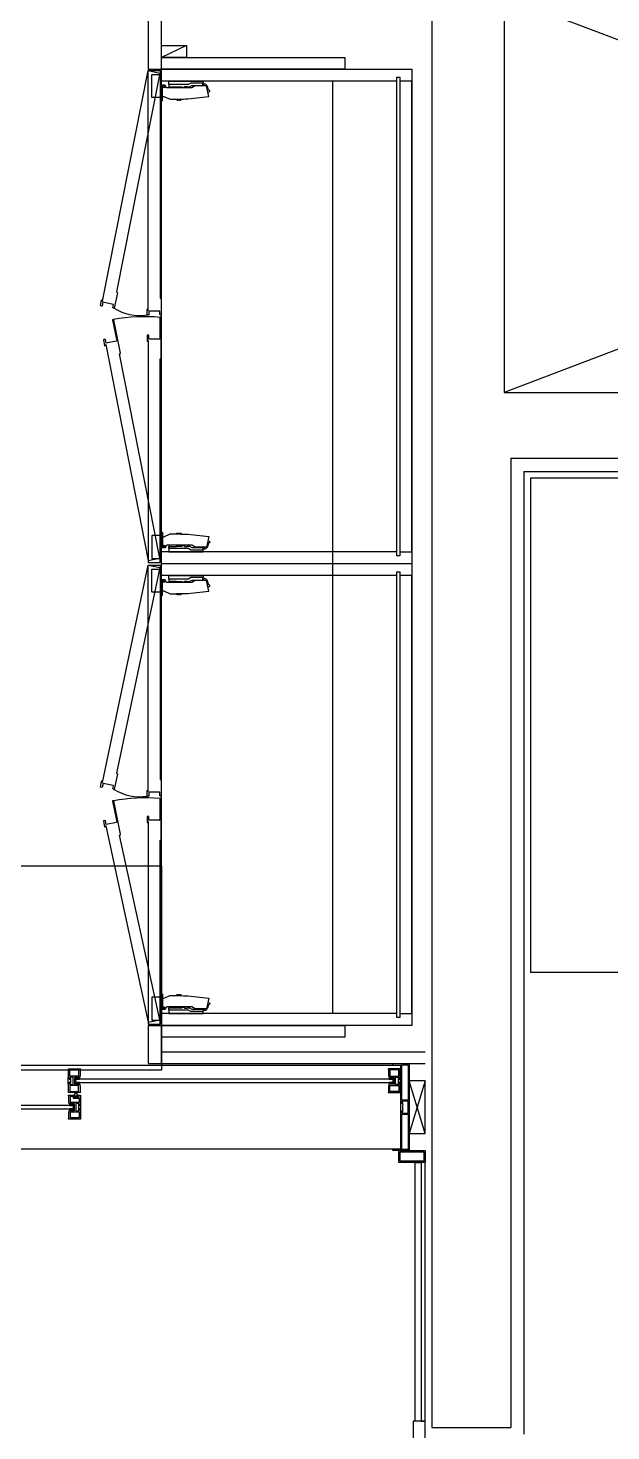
# Model space of a CAD drawing. Header units: millimetres. Extents: x -33000 to 294000, y 0 to 42408.
# Drawn here: x 104092 to 104977, y 15069 to 17196 of the extents above; entities that cross this region are included whole.
import ezdxf

# ---------------------------------------------------------------- set-up
doc = ezdxf.new("R2010")
doc.units = ezdxf.units.MM
doc.header["$LTSCALE"] = 50
doc.layers.add('arch', color=8, linetype='Continuous')

msp = doc.modelspace()

# ---------------------------------------------------------------- linework, layer by layer
at = {"layer": 'arch'}
for p, q in [((104705, 17244), (104705, 15074)), ((106395, 17244), (104815, 16644)), ((106395, 16644), (104815, 17244)), ((104815, 17244), (104815, 16644)), ((104275, 17214), (104275, 17134)), ((104295, 17134), (104295, 17214)), ((104295, 17152), (104295, 17170)), ((104295, 17170), (104333, 17170)), ((104333, 17170), (104295, 17152)), ((104333, 17170), (104333, 17152)), ((104333, 17152), (104295, 17152)), ((104295, 17152), (104573, 17152)), ((104295, 17134), (104295, 17152)), ((104573, 17152), (104573, 17134)), ((104205.6, 16782.2), (104275, 17132)), ((104292.6, 17128.3), (104226.8, 16796.2)), ((104275, 17134), (104295, 17134)), ((104275, 16768.8), (104275, 17132)), ((104275, 17132), (104293, 17132)), ((104275, 17132), (104292.6, 17128.3)), ((104293, 17132), (104293, 16786.8)), ((104573, 17134), (104295, 17134)), ((104295, 17134), (104675, 17134)), ((104295, 16384), (104295, 17134)), ((104675, 17134), (104675, 17116)), ((104675, 17134), (104675, 16384)), ((104652, 17116), (104295, 17116)), ((104555, 15701.9), (104555, 17116)), ((104652, 16396), (104652, 17122)), ((104652, 17122), (104656.5, 17122)), ((104656.5, 17122), (104656.5, 16396)), ((104675, 17116), (104656.5, 17116)), ((104675, 16402), (104675, 17116)), ((104228.1, 16794.9), (104223.3, 16771.9)), ((104226.8, 16796.2), (104227.3, 16796.1)), ((104293, 16786.8), (104293.5, 16786.8)), ((104202.2, 16775.8), (104203.8, 16783.6)), ((104204.5, 16774.8), (104202.6, 16775.2)), ((104204.8, 16783.4), (104204.6, 16782.4)), ((104204.6, 16782.4), (104205.6, 16782.2)), ((104206.2, 16780.6), (104205.1, 16775.2)), ((104221.9, 16777.3), (104206.2, 16780.6)), ((104221.4, 16772.3), (104222.3, 16776.7)), ((104222.8, 16771.5), (104221.8, 16771.7)), ((104273, 16761.8), (104273, 16769.8)), ((104274, 16769.8), (104274, 16768.8)), ((104274, 16768.8), (104275, 16768.8)), ((104292, 16767.3), (104276, 16767.3)), ((104276, 16767.3), (104276, 16761.8)), ((104292.5, 16762.3), (104292.5, 16766.8)), ((104294.5, 16785.8), (104294.5, 16762.3)), ((104220.7, 16753.6), (104227, 16722.3)), ((104222.1, 16754.4), (104221.1, 16754.2)), ((104232.8, 16703.5), (104222.7, 16754)), ((104275.5, 16761.3), (104273.5, 16761.3)), ((104292.5, 16757.3), (104292.5, 16725.3)), ((104294, 16761.8), (104293, 16761.8)), ((104294, 16757.8), (104293, 16757.8)), ((104294.5, 16695.8), (104294.5, 16757.3)), ((104206.9, 16723.3), (104208.6, 16715)), ((104209.2, 16724.3), (104207.3, 16723.9)), ((104210.9, 16718.5), (104209.8, 16723.9)), ((104273, 16730.3), (104273, 16721.8)), ((104275.5, 16730.8), (104273.5, 16730.8)), ((104274, 16721.8), (104274, 16722.8)), ((104274, 16722.8), (104275, 16722.8)), ((104275, 16722.8), (104275, 16385.9)), ((104276, 16724.8), (104276, 16730.3)), ((104292, 16724.8), (104276, 16724.8)), ((104209.3, 16716.2), (104210.3, 16716.4)), ((104209.5, 16715.2), (104209.3, 16716.2)), ((104210.3, 16716.4), (104275, 16388.9)), ((104226.6, 16721.7), (104210.9, 16718.5)), ((104231.5, 16702.3), (104232, 16702.4)), ((104292.6, 16392.4), (104231.5, 16702.3)), ((104293, 16694.8), (104293.5, 16694.8)), ((104293, 16385.9), (104293, 16694.8)), ((104815, 16644), (106395, 16644)), ((104825, 16544), (106395, 16544)), ((104825, 16544), (104825, 15074)), ((104845, 16524), (106395, 16524)), ((104845, 16524), (104845, 15064)), ((106355, 16514), (104855, 16514)), ((104855, 16514), (104855, 15764)), ((104205.6, 16052.5), (104275, 16382)), ((104275, 16388.9), (104292.6, 16392.4)), ((104275, 16385.9), (104293, 16385.9)), ((104275, 16039), (104275, 16382)), ((104275, 16382), (104293, 16382)), ((104275, 16382), (104292.6, 16378.4)), ((104293, 16382), (104293, 16057)), ((104652, 16402), (104295, 16402)), ((104295, 15683.9), (104295, 16384)), ((104675, 16384), (104295, 16384)), ((104675, 16384), (104295, 16384)), ((104656.5, 16396), (104652, 16396)), ((104656.5, 16402), (104675, 16402)), ((104675, 16402), (104675, 16366)), ((104675, 16402), (104675, 16366)), ((104675, 16384), (104675, 15683.9)), ((104292.6, 16378.4), (104226.8, 16066.5)), ((104652, 16366), (104295, 16366)), ((104652, 15695.9), (104652, 16372)), ((104652, 16372), (104656.5, 16372)), ((104656.5, 16372), (104656.5, 15695.9)), ((104675, 16366), (104656.5, 16366)), ((104675, 15701.9), (104675, 16366)), ((104228.1, 16065.2), (104223.4, 16042.2)), ((104226.8, 16066.5), (104227.3, 16066.4)), ((104202.2, 16046), (104203.8, 16053.9)), ((104204.6, 16045), (104202.6, 16045.4)), ((104204.8, 16053.7), (104204.6, 16052.7)), ((104204.6, 16052.7), (104205.6, 16052.5)), ((104206.3, 16050.8), (104205.2, 16045.4)), ((104221.9, 16047.6), (104206.3, 16050.8)), ((104221.4, 16042.6), (104222.3, 16047)), ((104222.8, 16041.8), (104221.8, 16042)), ((104293, 16057), (104293.5, 16057)), ((104294.5, 16056), (104294.5, 16032.5)), ((104220.8, 16023.9), (104227, 15992.5)), ((104222.1, 16024.7), (104221.1, 16024.5)), ((104232.8, 15973.8), (104222.7, 16024.3)), ((104273, 16032), (104273, 16040)), ((104275.5, 16031.5), (104273.5, 16031.5)), ((104274, 16040), (104274, 16039)), ((104274, 16039), (104275, 16039)), ((104292, 16037.5), (104276, 16037.5)), ((104276, 16037.5), (104276, 16032)), ((104292.5, 16032.5), (104292.5, 16037)), ((104292.5, 16027.5), (104292.5, 15995.5)), ((104294, 16032), (104293, 16032)), ((104294, 16028), (104293, 16028)), ((104294.5, 15966), (104294.5, 16027.5)), ((104273, 16000.5), (104273, 15992)), ((104275.5, 16001), (104273.5, 16001)), ((104276, 15995), (104276, 16000.5)), ((104206.9, 15993.6), (104208.6, 15985.3)), ((104209.3, 15994.6), (104207.3, 15994.2)), ((104209.4, 15986.5), (104210.4, 15986.6)), ((104209.6, 15985.5), (104209.4, 15986.5)), ((104210.9, 15988.8), (104209.9, 15994.2)), ((104210.4, 15986.6), (104275, 15688.9)), ((104226.6, 15991.9), (104210.9, 15988.8)), ((104274, 15992), (104274, 15993)), ((104274, 15993), (104275, 15993)), ((104275, 15993), (104275, 15685.9)), ((104292, 15995), (104276, 15995)), ((104231.5, 15972.5), (104232, 15972.6)), ((104292.7, 15692.5), (104231.5, 15972.5)), ((104293, 15965), (104293.5, 15965)), ((104293, 15685.9), (104293, 15965)), ((103095, 15926), (104295, 15926)), ((104295, 15926), (104295, 15616)), ((106355, 15764), (104855, 15764)), ((104652, 15701.9), (104295, 15701.9)), ((104656.5, 15701.9), (104675, 15701.9)), ((104675, 15701.9), (104675, 15683.9)), ((104275, 15688.9), (104292.7, 15692.5)), ((104275, 15685.9), (104293, 15685.9)), ((104275, 15683.9), (104275, 15626)), ((104275, 15683.9), (104573, 15683.9)), ((104295, 15626), (104295, 15683.9)), ((104675, 15683.9), (104295, 15683.9)), ((104295, 15665.9), (104295, 15683.9)), ((104573, 15683.9), (104573, 15665.9)), ((104656.5, 15695.9), (104652, 15695.9)), ((104573, 15665.9), (104295, 15665.9)), ((104295, 15644), (104695, 15644)), ((104295, 15616), (103095, 15616)), ((104275, 15626), (104295, 15626)), ((104295, 15626), (104295, 15636)), ((104295, 15626), (104695, 15626)), ((104705, 15074), (104825, 15074))]:
    msp.add_line(p, q, dxfattribs=at)
at = {"layer": 'arch', "linetype": 'Continuous', "ltscale": 50}
for p, q in [((104307, 17107.5), (104307, 17105.8)), ((104357.9, 17109.4), (104357.9, 17113)), ((104320.8, 17088.2), (104318, 17088.2)), ((104325, 17088.2), (104322.1, 17088.2)), ((104320.8, 16429.7), (104318, 16429.7)), ((104325, 16429.7), (104322.1, 16429.7)), ((104307, 16410.4), (104307, 16412.1)), ((104357.9, 16408.5), (104357.9, 16404.9)), ((104357.9, 16359.4), (104357.9, 16363)), ((104307, 16357.5), (104307, 16355.8)), ((104320.9, 16338.2), (104318, 16338.2)), ((104325, 16338.2), (104322.2, 16338.2)), ((104320.8, 15729.7), (104318, 15729.7)), ((104325, 15729.7), (104322.1, 15729.7)), ((104307, 15710.4), (104307, 15712.1)), ((104357.9, 15708.5), (104357.9, 15704.9))]:
    msp.add_line(p, q, dxfattribs=at)
at = {"layer": 'arch', "linetype": 'Continuous'}
for p, q in [((104658, 15623), (103132, 15623)), ((104154, 15605.5), (104154, 15618)), ((104154, 15618), (104172, 15618)), ((104155.8, 15607.2), (104155.8, 15616.4)), ((104155.8, 15616.4), (104169.3, 15616.4)), ((104169.3, 15616.4), (104169.3, 15607.2)), ((104172, 15617.2), (104171.4, 15617.2)), ((104171.4, 15617.2), (104171.4, 15607.7)), ((104172, 15618), (104172, 15617.2)), ((104657, 15618), (104639, 15618)), ((104639, 15618), (104639, 15617.2)), ((104639, 15617.2), (104639.6, 15617.2)), ((104639.6, 15617.2), (104639.6, 15607.7)), ((104655.2, 15616.4), (104641.7, 15616.4)), ((104641.7, 15616.4), (104641.7, 15607.2)), ((104646, 15623.2), (104646, 15626)), ((104646, 15626), (104671, 15626)), ((104658, 15623.2), (104646, 15623.2)), ((104655.2, 15607.2), (104655.2, 15616.4)), ((104657, 15605.5), (104657, 15618)), ((104658, 15569.3), (104658, 15623.2)), ((104658, 15497), (104658, 15623)), ((104659.6, 15570.6), (104659.6, 15624.4)), ((104659.6, 15624.4), (104669.4, 15624.4)), ((104669.4, 15624.4), (104669.4, 15570.6)), ((104671, 15626), (104671, 15494)), ((104153.4, 15595), (104153.4, 15605)), ((104154.9, 15604.5), (104154.9, 15602.6)), ((104154.9, 15597.4), (104154.9, 15595.5)), ((104155, 15602.5), (104155, 15604.5)), ((104156.2, 15602.5), (104155, 15602.5)), ((104155, 15595.5), (104155, 15597.5)), ((104155, 15597.5), (104156.2, 15597.5)), ((104155.2, 15602.3), (104156, 15602.3)), ((104156, 15597.7), (104155.2, 15597.7)), ((104169.3, 15607.2), (104155.8, 15607.2)), ((104161.1, 15605.6), (104156.2, 15605.6)), ((104156.2, 15605.6), (104156.2, 15602.5)), ((104156.2, 15597.5), (104156.2, 15594.4)), ((104156.3, 15602.6), (104156.3, 15603.5)), ((104156.3, 15603.5), (104157.1, 15603.5)), ((104156.3, 15596.5), (104156.3, 15597.4)), ((104157.1, 15596.5), (104156.3, 15596.5)), ((104157.1, 15603.5), (104157.1, 15596.5)), ((104161.1, 15594.4), (104161.1, 15605.6)), ((104170.9, 15605), (104162.9, 15605)), ((104162.9, 15605), (104162.9, 15595)), ((104170.7, 15604.5), (104162.9, 15604.5)), ((104162.9, 15604.5), (104162.9, 15595.5)), ((104162.9, 15595.5), (104170.7, 15595.5)), ((104162.9, 15595), (104170.9, 15595)), ((104164.4, 15602.5), (104170.7, 15602.5)), ((104646.6, 15602.5), (104164.4, 15602.5)), ((104164.4, 15602.5), (104164.4, 15597.5)), ((104170.7, 15597.5), (104164.4, 15597.5)), ((104164.4, 15597.5), (104646.6, 15597.5)), ((104170.7, 15602.5), (104170.7, 15604.5)), ((104170.7, 15595.5), (104170.7, 15597.5)), ((104171.4, 15607.7), (104170.9, 15607.7)), ((104170.9, 15607.7), (104170.9, 15605)), ((104170.9, 15595), (104170.9, 15592.3)), ((104639.6, 15607.7), (104640.1, 15607.7)), ((104640.1, 15607.7), (104640.1, 15605)), ((104640.1, 15605), (104648.1, 15605)), ((104648.1, 15595), (104640.1, 15595)), ((104640.1, 15595), (104640.1, 15592.3)), ((104648.1, 15604.5), (104640.3, 15604.5)), ((104640.3, 15604.5), (104640.3, 15602.5)), ((104640.3, 15602.5), (104646.6, 15602.5)), ((104640.3, 15597.5), (104640.3, 15595.5)), ((104646.6, 15597.5), (104640.3, 15597.5)), ((104640.3, 15595.5), (104648.1, 15595.5)), ((104641.7, 15607.2), (104655.2, 15607.2)), ((104646.6, 15597.5), (104646.6, 15602.5)), ((104648.1, 15605), (104648.1, 15595)), ((104648.1, 15595.5), (104648.1, 15604.5)), ((104649.9, 15605.6), (104654.8, 15605.6)), ((104649.9, 15594.4), (104649.9, 15605.6)), ((104653.9, 15603.5), (104653.9, 15596.5)), ((104654.7, 15603.5), (104653.9, 15603.5)), ((104653.9, 15596.5), (104654.7, 15596.5)), ((104654.7, 15602.6), (104654.7, 15603.5)), ((104654.7, 15596.5), (104654.7, 15597.4)), ((104654.8, 15605.6), (104654.8, 15602.5)), ((104654.8, 15602.5), (104656, 15602.5)), ((104656, 15597.5), (104654.8, 15597.5)), ((104654.8, 15597.5), (104654.8, 15594.4)), ((104655.8, 15602.3), (104655, 15602.3)), ((104655, 15597.7), (104655.8, 15597.7)), ((104656, 15602.5), (104656, 15604.5)), ((104656, 15595.5), (104656, 15597.5)), ((104656.1, 15604.5), (104656.1, 15602.6)), ((104656.1, 15597.4), (104656.1, 15595.5)), ((104657.6, 15595), (104657.6, 15605)), ((104695, 15600), (104671, 15600)), ((104671, 15600), (104671, 15520)), ((104695, 15520), (104671, 15600)), ((104695, 15600), (104671, 15520)), ((104695, 15520), (104695, 15600)), ((104154, 15582), (104154, 15594.5)), ((104172, 15582), (104154, 15582)), ((104154, 15577.2), (104154, 15578)), ((104154, 15578), (104163.6, 15578)), ((104154.6, 15577.2), (104154, 15577.2)), ((104154.6, 15567.7), (104154.6, 15577.2)), ((104155.8, 15592.8), (104155.8, 15583.6)), ((104169.3, 15592.8), (104155.8, 15592.8)), ((104155.8, 15583.6), (104169.3, 15583.6)), ((104156.2, 15594.4), (104161.1, 15594.4)), ((104156.7, 15567.2), (104156.7, 15576.4)), ((104156.7, 15576.4), (104161.1, 15576.4)), ((104161.1, 15576.4), (104161.1, 15573.8)), ((104161.1, 15573.8), (104170.2, 15573.8)), ((104163.6, 15576.8), (104162.1, 15576.8)), ((104162.1, 15576.8), (104162.1, 15574.8)), ((104162.1, 15574.8), (104170.2, 15574.8)), ((104162.6, 15578.1), (104162.6, 15578.5)), ((104163.8, 15578.1), (104162.6, 15578.1)), ((104162.6, 15576), (104162.6, 15576.4)), ((104162.9, 15576.7), (104163.8, 15576.7)), ((104167.3, 15575.7), (104162.9, 15575.7)), ((104163.6, 15578), (104163.6, 15576.8)), ((104163.8, 15576.7), (104163.8, 15578.1)), ((104167.6, 15578.1), (104166.4, 15578.1)), ((104166.4, 15578.1), (104166.4, 15576.7)), ((104166.4, 15576.7), (104167.3, 15576.7)), ((104166.6, 15576.8), (104166.6, 15578)), ((104166.6, 15578), (104172, 15578)), ((104170.2, 15576.8), (104166.6, 15576.8)), ((104167.6, 15578.5), (104167.6, 15578.1)), ((104167.6, 15576.4), (104167.6, 15576)), ((104169.3, 15583.6), (104169.3, 15592.8)), ((104170.2, 15574.8), (104170.2, 15576.8)), ((104170.2, 15573.8), (104170.2, 15567.2)), ((104170.9, 15592.3), (104171.4, 15592.3)), ((104171.4, 15592.3), (104171.4, 15582.8)), ((104171.4, 15582.8), (104172, 15582.8)), ((104172, 15582.8), (104172, 15582)), ((104172, 15578), (104172, 15565.5)), ((104639.6, 15582.8), (104639, 15582.8)), ((104639, 15582.8), (104639, 15582)), ((104639, 15582), (104657, 15582)), ((104640.1, 15592.3), (104639.6, 15592.3)), ((104639.6, 15592.3), (104639.6, 15582.8)), ((104641.7, 15583.6), (104641.7, 15592.8)), ((104641.7, 15592.8), (104655.2, 15592.8)), ((104655.2, 15583.6), (104641.7, 15583.6)), ((104654.8, 15594.4), (104649.9, 15594.4)), ((104655.2, 15592.8), (104655.2, 15583.6)), ((104657, 15582), (104657, 15594.5)), ((104161.6, 15562.5), (103679.4, 15562.5)), ((103679.4, 15557.5), (104161.6, 15557.5)), ((104155.1, 15567.7), (104154.6, 15567.7)), ((104154.6, 15542.8), (104154.6, 15552.3)), ((104154.6, 15552.3), (104155.1, 15552.3)), ((104155.1, 15565), (104155.1, 15567.7)), ((104163.1, 15565), (104155.1, 15565)), ((104155.1, 15552.3), (104155.1, 15555)), ((104155.1, 15555), (104163.1, 15555)), ((104163.1, 15564.5), (104155.3, 15564.5)), ((104155.3, 15564.5), (104155.3, 15562.5)), ((104155.3, 15562.5), (104161.6, 15562.5)), ((104155.3, 15557.5), (104155.3, 15555.5)), ((104161.6, 15557.5), (104155.3, 15557.5)), ((104155.3, 15555.5), (104163.1, 15555.5)), ((104170.2, 15567.2), (104156.7, 15567.2)), ((104156.7, 15543.6), (104156.7, 15552.8)), ((104156.7, 15552.8), (104170.2, 15552.8)), ((104161.6, 15557.5), (104161.6, 15562.5)), ((104163.1, 15555), (104163.1, 15565)), ((104163.1, 15555.5), (104163.1, 15564.5)), ((104169.8, 15565.6), (104164.9, 15565.6)), ((104164.9, 15565.6), (104164.9, 15554.4)), ((104164.9, 15554.4), (104169.8, 15554.4)), ((104168.9, 15563.5), (104168.9, 15556.5)), ((104169.7, 15563.5), (104168.9, 15563.5)), ((104168.9, 15556.5), (104169.7, 15556.5)), ((104169.7, 15562.6), (104169.7, 15563.5)), ((104169.7, 15556.5), (104169.7, 15557.4)), ((104169.8, 15562.5), (104169.8, 15565.6)), ((104171, 15562.5), (104169.8, 15562.5)), ((104169.8, 15554.4), (104169.8, 15557.5)), ((104169.8, 15557.5), (104171, 15557.5)), ((104170.8, 15562.3), (104170, 15562.3)), ((104170, 15557.7), (104170.8, 15557.7)), ((104170.2, 15552.8), (104170.2, 15543.6)), ((104171, 15564.5), (104171, 15562.5)), ((104171, 15557.5), (104171, 15555.5)), ((104171.1, 15564.5), (104171.1, 15562.6)), ((104171.1, 15557.4), (104171.1, 15555.5)), ((104172, 15554.5), (104172, 15542)), ((104172.6, 15555), (104172.6, 15565)), ((104657.7, 15567.4), (104657.7, 15552.5)), ((104658.2, 15568.1), (104657.9, 15567.8)), ((104657.9, 15552.1), (104658.2, 15551.8)), ((104658.9, 15566), (104658.9, 15567.9)), ((104658.9, 15552.1), (104658.9, 15554)), ((104659, 15566), (104659, 15568.3)), ((104660.2, 15566), (104659, 15566)), ((104659, 15551.7), (104659, 15554)), ((104659, 15554), (104660.2, 15554)), ((104660, 15565.7), (104659.2, 15565.7)), ((104659.2, 15554.3), (104660, 15554.3)), ((104669.4, 15570.6), (104659.6, 15570.6)), ((104669.4, 15569), (104660.2, 15569)), ((104660.2, 15569), (104660.2, 15566)), ((104660.2, 15554), (104660.2, 15551)), ((104660.3, 15566.8), (104660.3, 15566)), ((104660.3, 15554), (104660.3, 15553.2)), ((104661.2, 15566.3), (104660.6, 15566.9)), ((104660.6, 15553), (104661.2, 15553.6)), ((104661.3, 15564.2), (104661.3, 15566.1)), ((104661.3, 15553.8), (104661.3, 15555.7)), ((104669.4, 15551), (104669.4, 15569)), ((104154, 15542), (104154, 15542.8)), ((104154, 15542.8), (104154.6, 15542.8)), ((104172, 15542), (104154, 15542)), ((104170.2, 15543.6), (104156.7, 15543.6)), ((104658, 15496.8), (104658, 15550.7)), ((104659.6, 15549.4), (104669.4, 15549.4)), ((104659.6, 15495.6), (104659.6, 15549.4)), ((104660.2, 15551), (104669.4, 15551)), ((104669.4, 15549.4), (104669.4, 15495.6)), ((104671, 15520), (104695, 15520)), ((103132, 15497), (104658, 15497)), ((104646, 15494), (104646, 15496.8)), ((104646, 15496.8), (104658, 15496.8)), ((104671, 15494), (104646, 15494)), ((104655, 15476), (104655, 15494)), ((104655, 15494), (104695, 15494)), ((104657, 15478), (104657, 15492)), ((104657, 15492), (104693, 15492)), ((104669.4, 15495.6), (104659.6, 15495.6)), ((104693, 15492), (104693, 15478)), ((104695, 15494), (104695, 15476)), ((104695, 15476), (104655, 15476)), ((104693, 15478), (104657, 15478))]:
    msp.add_line(p, q, dxfattribs=at)
at = {"layer": 'arch', "linetype": 'Continuous', "ltscale": 50, "elevation": 0}
for points in [[(104293, 17091), (104281.4, 17091, -0.414214), (104280.2, 17092.2), (104280.2, 17124.8, -0.414214), (104281.4, 17126), (104293, 17126), (104293, 17091)], [(104296.3, 17092.8), (104298.7, 17092.8), (104307.9, 17088.5, 0.008898), (104334.9, 17089.1), (104367, 17092.6), (104363.4, 17108.6), (104346, 17108.6), (104341, 17105.8), (104303.1, 17105.8, -0.333333), (104301.6, 17107.8, 0.333333), (104300.1, 17109.8), (104296.7, 17109.8, 0.414214), (104295.7, 17108.8)], [(104306, 17110.7), (104306, 17107.5), (104317.2, 17107.5), (104317.4, 17107.3), (104326.2, 17107.3), (104326.2, 17106.1), (104329.7, 17106.1), (104329.7, 17107.8), (104334, 17107.8), (104334, 17107.1), (104337.4, 17107.1), (104341, 17109.4), (104360.2, 17109.4, -0.297909), (104361.5, 17108.6)], [(104365.5, 17099.3, 0.207364), (104368.4, 17100.5), (104368.4, 17101.8), (104367.6, 17101.8, -0.333222), (104366.2, 17102.9), (104364.8, 17107.8, 0.039495), (104364.7, 17108, 0.153488), (104361.7, 17111.2, 0.145766), (104359.7, 17111.5, 0.085352), (104359.4, 17111.4, 0.279812), (104358.2, 17109.4)], [(104293, 16426.9), (104281.4, 16426.9, 0.414214), (104280.2, 16425.7), (104280.2, 16393.1, 0.414214), (104281.4, 16391.9), (104293, 16391.9), (104293, 16426.9)], [(104296.3, 16425.1), (104298.7, 16425.1), (104307.9, 16429.4, -0.008898), (104334.9, 16428.8), (104367, 16425.3), (104363.4, 16409.3), (104346, 16409.3), (104341, 16412.1), (104303.1, 16412.1, 0.333333), (104301.6, 16410.1, -0.333333), (104300.1, 16408.1), (104296.7, 16408.1, -0.414214), (104295.7, 16409.1)], [(104306, 16407.2), (104306, 16410.4), (104317.2, 16410.4), (104317.4, 16410.6), (104326.2, 16410.6), (104326.2, 16411.8), (104329.7, 16411.8), (104329.7, 16410.1), (104334, 16410.1), (104334, 16410.8), (104337.4, 16410.8), (104341, 16408.5), (104360.2, 16408.5, 0.297909), (104361.5, 16409.3)], [(104365.5, 16418.6, -0.207364), (104368.4, 16417.4), (104368.4, 16416.1), (104367.6, 16416.1, 0.333222), (104366.2, 16415), (104364.7, 16410, -0.039495), (104364.7, 16409.9, -0.153488), (104361.7, 16406.7, -0.145766), (104359.7, 16406.4, -0.085352), (104359.4, 16406.5, -0.279812), (104358.1, 16408.5)], [(104293, 16341), (104281.4, 16341, -0.414214), (104280.2, 16342.2), (104280.2, 16374.8, -0.414214), (104281.4, 16376), (104293, 16376), (104293, 16341)], [(104306, 16360.7), (104306, 16357.5), (104317.2, 16357.5), (104317.4, 16357.3), (104326.2, 16357.3), (104326.2, 16356.1), (104329.7, 16356.1), (104329.7, 16357.8), (104334.1, 16357.8), (104334.1, 16357.1), (104337.5, 16357.1), (104341.1, 16359.4), (104360.3, 16359.4, -0.297909), (104361.6, 16358.6)], [(104365.5, 16349.3, 0.207364), (104368.4, 16350.5), (104368.4, 16351.8), (104367.7, 16351.8, -0.333222), (104366.2, 16352.9), (104364.8, 16357.9, 0.039495), (104364.7, 16358, 0.153488), (104361.8, 16361.2, 0.145766), (104359.7, 16361.5, 0.085352), (104359.4, 16361.4, 0.279812), (104358.2, 16359.4)], [(104296.3, 16342.8), (104298.7, 16342.8), (104308, 16338.5, 0.008898), (104335, 16339.1), (104367, 16342.6), (104363.4, 16358.6), (104346.1, 16358.6), (104341.1, 16355.8), (104303.2, 16355.8, -0.333333), (104301.7, 16357.8, 0.333333), (104300.2, 16359.8), (104296.8, 16359.8, 0.414214), (104295.7, 16358.8)], [(104293, 15726.9), (104281.4, 15726.9, 0.414214), (104280.2, 15725.7), (104280.2, 15693.1, 0.414214), (104281.4, 15691.9), (104293, 15691.9), (104293, 15726.9)], [(104296.3, 15725.1), (104298.7, 15725.1), (104307.9, 15729.4, -0.008898), (104334.9, 15728.8), (104367, 15725.3), (104363.4, 15709.3), (104346, 15709.3), (104341, 15712.1), (104303.1, 15712.1, 0.333333), (104301.6, 15710.1, -0.333333), (104300.1, 15708.1), (104296.7, 15708.1, -0.414214), (104295.7, 15709.1)], [(104306, 15707.2), (104306, 15710.4), (104317.2, 15710.4), (104317.4, 15710.6), (104326.2, 15710.6), (104326.2, 15711.8), (104329.7, 15711.8), (104329.7, 15710.1), (104334, 15710.1), (104334, 15710.8), (104337.4, 15710.8), (104341, 15708.5), (104360.2, 15708.5, 0.297909), (104361.5, 15709.3)], [(104365.5, 15718.6, -0.207364), (104368.4, 15717.4), (104368.4, 15716.1), (104367.7, 15716.1, 0.333222), (104366.2, 15715), (104364.8, 15710.1, -0.039495), (104364.7, 15709.9, -0.153488), (104361.7, 15706.7, -0.145766), (104359.7, 15706.4, -0.085352), (104359.4, 15706.5, -0.279812), (104358.2, 15708.5)]]:
    msp.add_lwpolyline(points, format="xyb", dxfattribs=at)
for points in [[(104293, 17108.8), (104293, 17086), (104295.7, 17086, 0.414214), (104296.3, 17086.6), (104296.3, 17108.2, 0.414214), (104295.7, 17108.8)], [(104293, 16409.1), (104293, 16431.9), (104295.7, 16431.9, -0.414214), (104296.3, 16431.3), (104296.3, 16409.7, -0.414214), (104295.7, 16409.1)], [(104293, 16358.8), (104293, 16336), (104295.7, 16336, 0.414214), (104296.3, 16336.6), (104296.3, 16358.2, 0.414214), (104295.7, 16358.8)], [(104293, 15709.1), (104293, 15731.9), (104295.7, 15731.9, -0.414214), (104296.3, 15731.3), (104296.3, 15709.7, -0.414214), (104295.7, 15709.1)]]:
    msp.add_lwpolyline(points, format="xyb", close=True, dxfattribs=at)
for points in [[(104339.5, 17113), (104335.9, 17110.7), (104306, 17110.7), (104306, 17116), (104358.4, 17116), (104358.4, 17113), (104339.5, 17113)], [(104318, 17088.6), (104318, 17088), (104318.8, 17087.2), (104320.8, 17087.2), (104320.8, 17088.6)], [(104322.1, 17088.7), (104322.1, 17087.2), (104324.2, 17087.2), (104325, 17088), (104325, 17088.7)], [(104318, 16429.3), (104318, 16429.9), (104318.8, 16430.7), (104320.8, 16430.7), (104320.8, 16429.2)], [(104322.1, 16429.2), (104322.1, 16430.7), (104324.2, 16430.7), (104325, 16429.9), (104325, 16429.1)], [(104339.5, 16404.9), (104335.9, 16407.2), (104306, 16407.2), (104306, 16401.9), (104358.4, 16401.9), (104358.4, 16404.9), (104339.5, 16404.9)], [(104339.5, 16363), (104335.9, 16360.7), (104306, 16360.7), (104306, 16366), (104358.4, 16366), (104358.4, 16363), (104339.5, 16363)], [(104318, 16338.6), (104318, 16338), (104318.8, 16337.2), (104320.9, 16337.2), (104320.9, 16338.7)], [(104322.2, 16338.7), (104322.2, 16337.2), (104324.2, 16337.2), (104325, 16338), (104325, 16338.8)], [(104318, 15729.3), (104318, 15729.9), (104318.8, 15730.7), (104320.8, 15730.7), (104320.8, 15729.3)], [(104322.1, 15729.2), (104322.1, 15730.7), (104324.2, 15730.7), (104325, 15729.9), (104325, 15729.2)], [(104339.5, 15704.9), (104335.9, 15707.2), (104306, 15707.2), (104306, 15701.9), (104358.4, 15701.9), (104358.4, 15704.9), (104339.5, 15704.9)]]:
    msp.add_lwpolyline(points, dxfattribs=at)
at = {"layer": 'arch', "elevation": 0}
for points in [[(104689, 15084), (104680, 15084), (104680, 15476), (104689, 15476)], [(104695, 15476), (104689, 15476), (104689, 15084), (104695, 15084)]]:
    msp.add_lwpolyline(points, close=True, dxfattribs=at)
at = {"layer": 'arch', "linetype": 'Continuous', "ltscale": 4, "elevation": 0}
msp.add_lwpolyline([(104677, 15084), (104677, 15024), (104695, 15024), (104695, 15084)], close=True, dxfattribs=at)
at = {"layer": 'arch', "linetype": 'Continuous', "ltscale": 50}
for centre, radius in [((104298.9, 17107.1, 0), 1.4), ((104298.9, 17107.1, 0), 0.9), ((104298.9, 16410.8, 0), 1.4), ((104298.9, 16410.8, 0), 0.9), ((104299, 16357.1, 0), 1.4), ((104299, 16357.1, 0), 0.9), ((104298.9, 15710.8, 0), 1.4), ((104298.9, 15710.8, 0), 0.9)]:
    msp.add_circle(centre, radius, dxfattribs=at)
at = {"layer": 'arch'}
for centre, radius, start, end in [((104227.1, 16795.1), 1, 348.3592, 78.3592), ((104293.5, 16785.8), 1, 0, 90), ((104202.7, 16775.7), 0.5, 168.3592, 258.3592), ((104204.3, 16783.5), 0.5, 348.3592, 168.3592), ((104204.6, 16775.3), 0.5, 258.3592, 348.3592), ((104221.9, 16772.2), 0.5, 168.3592, 258.3592), ((104221.8, 16776.8), 0.5, 348.3592, 78.3592), ((104222.9, 16772), 0.5, 258.3592, 348.3592), ((104261.3, 16831.4), 70.9, 237.4166, 279.5543), ((104273.5, 16769.8), 0.5, 0, 180), ((104292, 16766.8), 0.5, 0, 90), ((104221.2, 16753.7), 0.5, 101.2974, 191.2974), ((104270.3, 16485.8), 272.9, 85.2377, 100.1753), ((104222.2, 16753.9), 0.5, 11.2974, 101.2974), ((104273.5, 16761.8), 0.5, 180, 270), ((104275.5, 16761.8), 0.5, 270, 0), ((104293, 16762.3), 0.5, 180, 270), ((104293, 16757.3), 0.5, 90, 180), ((104294, 16762.3), 0.5, 270, 0), ((104294, 16757.3), 0.5, 0, 90), ((104207.4, 16723.4), 0.5, 101.2974, 191.2974), ((104209.3, 16723.8), 0.5, 11.2974, 101.2974), ((104226.5, 16722.2), 0.5, 281.2974, 11.2974), ((104273.5, 16730.3), 0.5, 90, 180), ((104275.5, 16730.3), 0.5, 0, 90), ((104292, 16725.3), 0.5, 270, 0), ((104209, 16715.1), 0.5, 191.2974, 11.2974), ((104231.8, 16703.3), 1, 281.2974, 11.2974), ((104273.5, 16721.8), 0.5, 180, 0), ((104293.5, 16695.8), 1, 270, 0), ((104227.1, 16065.4), 1, 348.3592, 78.3592), ((104202.7, 16045.9), 0.5, 168.3592, 258.3592), ((104204.3, 16053.8), 0.5, 348.3592, 168.3592), ((104204.7, 16045.5), 0.5, 258.3592, 348.3592), ((104221.9, 16042.5), 0.5, 168.3592, 258.3592), ((104221.8, 16047.1), 0.5, 348.3592, 78.3592), ((104222.9, 16042.3), 0.5, 258.3592, 348.3592), ((104261.4, 16101.7), 70.9, 237.4166, 279.5543), ((104293.5, 16056), 1, 0, 90), ((104221.2, 16024), 0.5, 101.2974, 191.2974), ((104270.3, 15756.1), 272.9, 85.2377, 100.1753), ((104222.2, 16024.2), 0.5, 11.2974, 101.2974), ((104273.5, 16040), 0.5, 0, 180), ((104273.5, 16032), 0.5, 180, 270), ((104275.5, 16032), 0.5, 270, 0), ((104292, 16037), 0.5, 0, 90), ((104293, 16032.5), 0.5, 180, 270), ((104293, 16027.5), 0.5, 90, 180), ((104294, 16032.5), 0.5, 270, 0), ((104294, 16027.5), 0.5, 0, 90), ((104273.5, 16000.5), 0.5, 90, 180), ((104275.5, 16000.5), 0.5, 0, 90), ((104207.4, 15993.7), 0.5, 101.2974, 191.2974), ((104209.1, 15985.4), 0.5, 191.2974, 11.2974), ((104209.4, 15994.1), 0.5, 11.2974, 101.2974), ((104226.5, 15992.4), 0.5, 281.2974, 11.2974), ((104273.5, 15992), 0.5, 180, 0), ((104292, 15995.5), 0.5, 270, 0), ((104231.8, 15973.6), 1, 281.2974, 11.2974), ((104293.5, 15966), 1, 270, 0)]:
    msp.add_arc(centre, radius, start, end, dxfattribs=at)
at = {"layer": 'arch', "linetype": 'Continuous'}
for centre, radius, start, end in [((104153.9, 15605), 0.5, 90, 180), ((104153.9, 15595), 0.5, 180, 270), ((104154.6, 15605.5), 0.7, 180, 270), ((104154.6, 15594.5), 0.7, 90, 180), ((104154.5, 15605.5), 0.5, 180, 270), ((104154.5, 15594.5), 0.5, 90, 180), ((104154.5, 15604.5), 0.5, 0, 90), ((104154.5, 15595.5), 0.5, 270, 0), ((104154.6, 15604.5), 0.3, 360, 90), ((104154.6, 15595.5), 0.3, 270, 0), ((104155.2, 15602.6), 0.3, 180, 270), ((104155.2, 15597.4), 0.3, 90, 180), ((104156, 15602.6), 0.3, 270, 360), ((104156, 15597.4), 0.3, 0, 90), ((104655, 15602.6), 0.3, 180, 270), ((104655, 15597.4), 0.3, 90, 180), ((104655.8, 15602.6), 0.3, 270, 0), ((104655.8, 15597.4), 0.3, 360, 90), ((104656.5, 15604.5), 0.5, 90, 180), ((104656.5, 15595.5), 0.5, 180, 270), ((104656.4, 15604.5), 0.3, 90, 180), ((104656.4, 15595.5), 0.3, 180, 270), ((104656.4, 15605.5), 0.7, 270, 360), ((104656.4, 15594.5), 0.7, 0, 90), ((104656.5, 15605.5), 0.5, 270, 0), ((104656.5, 15594.5), 0.5, 0, 90), ((104657.1, 15605), 0.5, 0, 90), ((104657.1, 15595), 0.5, 270, 0), ((104165.1, 15578.5), 2.5, 0, 180), ((104162.9, 15576.4), 0.3, 90, 180), ((104162.9, 15576), 0.3, 180, 270), ((104167.3, 15576.4), 0.3, 360, 90), ((104167.3, 15576), 0.3, 270, 0), ((104170, 15562.6), 0.3, 180, 270), ((104170, 15557.4), 0.3, 90, 180), ((104170.8, 15562.6), 0.3, 270, 0), ((104170.8, 15557.4), 0.3, 360, 90), ((104171.5, 15564.5), 0.5, 90, 180), ((104171.5, 15555.5), 0.5, 180, 270), ((104171.4, 15564.5), 0.3, 90, 180), ((104171.4, 15555.5), 0.3, 180, 270), ((104171.4, 15565.5), 0.7, 270, 360), ((104171.4, 15554.5), 0.7, 0, 90), ((104171.5, 15565.5), 0.5, 270, 0), ((104171.5, 15554.5), 0.5, 0, 90), ((104172.1, 15565), 0.5, 0, 90), ((104172.1, 15555), 0.5, 270, 0), ((104658.2, 15567.4), 0.5, 135, 180), ((104658.2, 15552.5), 0.5, 180, 225), ((104658.5, 15569.3), 0.5, 180, 270), ((104658.5, 15567.9), 0.4, 0, 135), ((104658.5, 15552.1), 0.4, 225, 0), ((104658.5, 15568.3), 0.5, 0, 90), ((104659.2, 15566), 0.3, 180, 270), ((104659.2, 15554), 0.3, 90, 180), ((104660, 15566), 0.3, 270, 0), ((104660, 15554), 0.3, 360, 90), ((104660.5, 15566.8), 0.2, 45, 180), ((104660.5, 15553.2), 0.2, 180, 315), ((104678.8, 15560), 18, 166.4638, 193.5362), ((104661, 15566.1), 0.3, 360, 45), ((104661, 15553.8), 0.3, 315, 0), ((104658.5, 15550.7), 0.5, 90, 180), ((104658.5, 15551.7), 0.5, 270, 0)]:
    msp.add_arc(centre, radius, start, end, dxfattribs=at)

doc.saveas('drawing.dxf')
